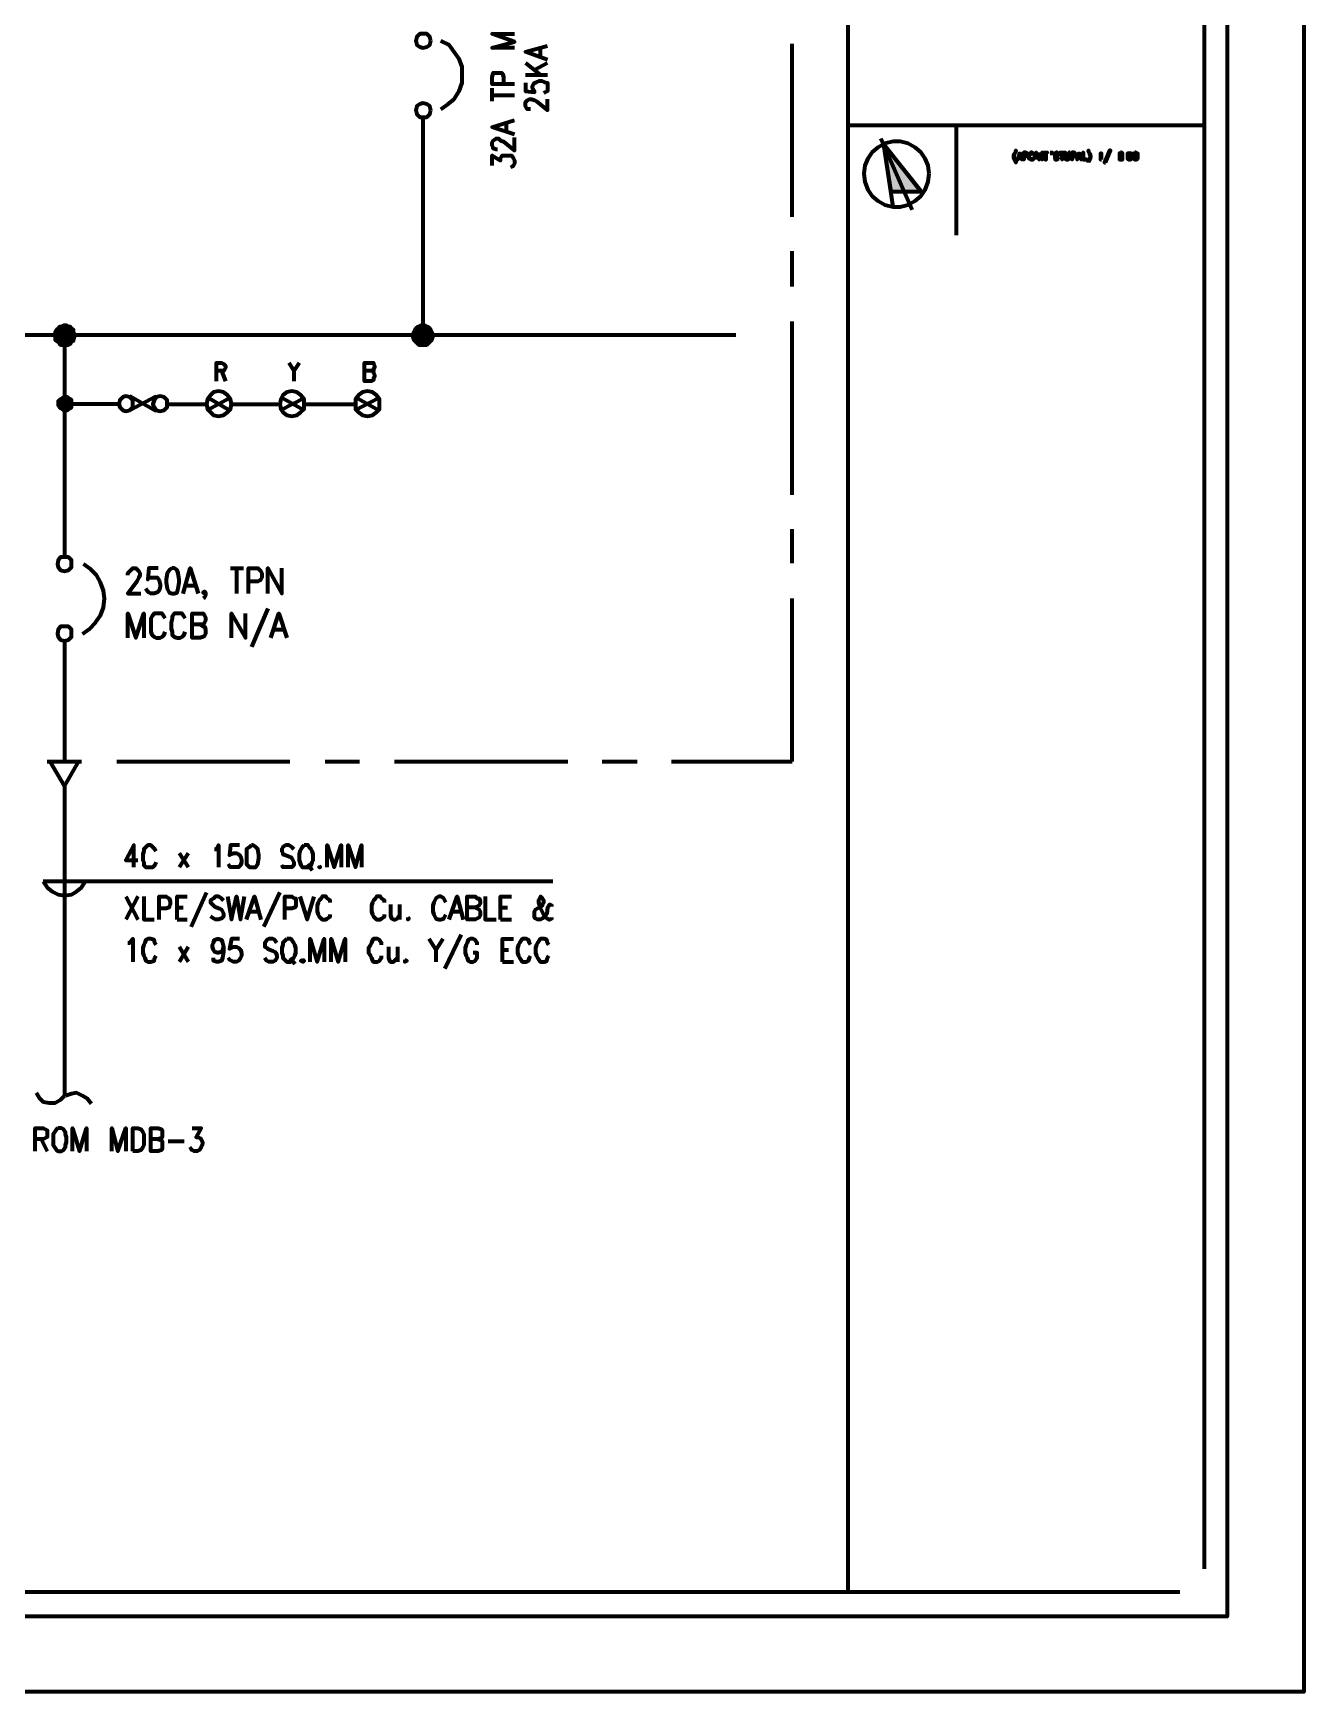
# Model space of a CAD drawing. Header units: inches. Extents: x 16 to 776, y 37 to 575.
# Drawn here: x 565.7 to 776, y 37.3 to 311.9 of the extents above; entities that cross this region are included whole.
import ezdxf

# ---------------------------------------------------------------- set-up
doc = ezdxf.new("R2010")
doc.units = ezdxf.units.IN
doc.header["$MEASUREMENT"] = 0
doc.layers.add('H', color=7, linetype='CONTINUOUS', lineweight=100)
doc.layers.add('P', color=250, linetype='CONTINUOUS', lineweight=100)

msp = doc.modelspace()

# ---------------------------------------------------------------- hatches: boundary and pattern name
at = {"layer": 'H', "linetype": 'Continuous'}
for points in [[(706.5, 293.5), (712.67, 285.67), (707.67, 285.67)], [(569.33, 262.17), (569.17, 262), (570.83, 262)], [(569.17, 262), (570.83, 262), (569.33, 261.67)], [(569.5, 262.83), (570.83, 262), (569.33, 262.5)], [(570.83, 262), (569.33, 262.5), (569.33, 262.17)], [(570.83, 262), (569.33, 261.67), (569.33, 261.17)], [(569.33, 261.17), (569.5, 261), (570.83, 262)], [(569.83, 263), (569.5, 262.83), (570.83, 262)], [(569.5, 261), (570.83, 262), (569.83, 260.83)], [(570.83, 262), (570, 263.33), (569.83, 263)], [(570.83, 262), (569.83, 260.83), (570, 260.5)], [(570.17, 263.33), (570.83, 262), (570, 263.33)], [(570, 260.5), (570.17, 260.33), (570.83, 262)], [(570.67, 263.5), (570.17, 263.33), (570.83, 262)], [(570.17, 260.33), (570.83, 262), (570.67, 260.33)], [(570.83, 262), (570.83, 263.5), (570.67, 263.5)], [(570.83, 262), (570.67, 260.33), (570.83, 260.33)], [(571.5, 263.33), (571.17, 263.5), (570.83, 262)], [(571.17, 263.5), (570.83, 262), (570.83, 263.5)], [(572, 263), (570.83, 262), (571.83, 263.33)], [(570.83, 262), (571.83, 263.33), (571.5, 263.33)], [(572.33, 262.83), (572, 263), (570.83, 262)], [(570.83, 262), (572.33, 262.5), (572.33, 262.83)], [(572.5, 262.17), (570.83, 262), (572.33, 262.5)], [(572.5, 262), (572.5, 262.17), (570.83, 262)], [(570.83, 260.33), (571.17, 260.33), (570.83, 262)], [(571.17, 260.33), (570.83, 262), (571.5, 260.33)], [(570.83, 262), (571.5, 260.33), (571.83, 260.5)], [(571.83, 260.5), (572, 260.83), (570.83, 262)], [(572, 260.83), (570.83, 262), (572.33, 261)], [(570.83, 262), (572.33, 261), (572.33, 261.17)], [(572.33, 261.17), (572.5, 261.67), (570.83, 262)], [(572.5, 261.67), (570.83, 262), (572.5, 262)], [(630.17, 262), (628.67, 262.5), (628.5, 262.17)], [(628.5, 262.17), (628.5, 262), (630.17, 262)], [(628.5, 262), (630.17, 262), (628.5, 261.67)], [(630.17, 262), (628.5, 261.67), (628.67, 261.17)], [(628.83, 262.83), (630.17, 262), (628.67, 262.5)], [(628.67, 261.17), (628.83, 261), (630.17, 262)], [(629, 263), (628.83, 262.83), (630.17, 262)], [(628.83, 261), (630.17, 262), (629, 260.83)], [(630.17, 262), (629.33, 263.33), (629, 263)], [(630.17, 262), (629, 260.83), (629.33, 260.5)], [(629.5, 263.33), (630.17, 262), (629.33, 263.33)], [(629.33, 260.5), (629.5, 260.33), (630.17, 262)], [(629.83, 263.5), (629.5, 263.33), (630.17, 262)], [(629.5, 260.33), (630.17, 262), (629.83, 260.33)], [(630.17, 262), (630.17, 263.5), (629.83, 263.5)], [(630.17, 262), (629.83, 260.33), (630.17, 260.33)], [(630.83, 263.33), (630.5, 263.5), (630.17, 262)], [(630.5, 263.5), (630.17, 262), (630.17, 263.5)], [(631.33, 263), (630.17, 262), (631, 263.33)], [(630.17, 262), (631, 263.33), (630.83, 263.33)], [(631.5, 262.83), (631.33, 263), (630.17, 262)], [(630.17, 262), (631.67, 262.5), (631.5, 262.83)], [(631.83, 262.17), (630.17, 262), (631.67, 262.5)], [(631.83, 262), (631.83, 262.17), (630.17, 262)], [(630.17, 260.33), (630.5, 260.33), (630.17, 262)], [(630.5, 260.33), (630.17, 262), (630.83, 260.33)], [(630.17, 262), (630.83, 260.33), (631, 260.5)], [(631, 260.5), (631.33, 260.83), (630.17, 262)], [(631.33, 260.83), (630.17, 262), (631.5, 261)], [(630.17, 262), (631.5, 261), (631.67, 261.17)], [(631.67, 261.17), (631.83, 261.67), (630.17, 262)], [(631.83, 261.67), (630.17, 262), (631.83, 262)], [(570, 251.17), (571, 250.5), (569.83, 251)], [(571, 250.5), (569.83, 251), (569.83, 250.5)], [(569.83, 250.5), (569.83, 250.33), (571, 250.5)], [(569.83, 250.33), (571, 250.5), (570, 250)], [(570.17, 251.33), (570, 251.17), (571, 250.5)], [(571, 250.5), (570, 250), (570.17, 249.83)], [(571, 250.5), (570.5, 251.5), (570.17, 251.33)], [(570.17, 249.83), (570.5, 249.67), (571, 250.5)], [(570.67, 251.67), (571, 250.5), (570.5, 251.5)], [(570.5, 249.67), (571, 250.5), (570.67, 249.5)], [(571, 251.67), (570.67, 251.67), (571, 250.5)], [(571, 250.5), (570.67, 249.5), (571, 249.5)], [(571.5, 251.5), (571, 250.5), (571.33, 251.67)], [(571, 250.5), (571.33, 251.67), (571, 251.67)], [(571.83, 251.33), (571.5, 251.5), (571, 250.5)], [(571, 250.5), (572, 251.17), (571.83, 251.33)], [(572, 251), (571, 250.5), (572, 251.17)], [(572, 250.5), (572, 251), (571, 250.5)], [(571, 249.5), (571.33, 249.5), (571, 250.5)], [(571.33, 249.5), (571, 250.5), (571.5, 249.67)], [(571, 250.5), (571.5, 249.67), (571.83, 249.83)], [(571.83, 249.83), (572, 250), (571, 250.5)], [(572, 250), (571, 250.5), (572, 250.33)], [(571, 250.5), (572, 250.33), (572, 250.5)]]:
    msp.add_hatch(color=0, dxfattribs=at).paths.add_polyline_path(points)

# ---------------------------------------------------------------- linework, layer by layer
at = {"layer": 'P', "color": 0, "linetype": 'Continuous'}
for points in [[(15.83, 574.83), (776, 574.83), (776, 37.33), (15.83, 37.33), (15.83, 574.83)], [(28.5, 49.83), (28.5, 562.33), (763.33, 562.33), (763.33, 49.83), (28.5, 49.83)], [(700.5, 558.33), (700.5, 53.83)], [(759.5, 554.33), (759.5, 57.67)], [(631.5, 310.67), (631.33, 311.33), (630.83, 311.83), (630.17, 311.83), (629.67, 311.83), (629.17, 311.33), (629, 310.67), (629.17, 310), (629.67, 309.67), (630.17, 309.5), (630.83, 309.67), (631.33, 310), (631.5, 310.67)], [(633.17, 299.33), (634.33, 300.17), (635.33, 301), (636.17, 302.33), (636.67, 303.67), (636.67, 305), (636.67, 306.33), (636.17, 307.67), (635.33, 308.83), (634.5, 310), (633.17, 310.67)], [(645.33, 309.5), (641.67, 309.5), (645.33, 310.5), (641.67, 311.83), (645.33, 311.83)], [(650.83, 307.5), (647.17, 308.83), (650.83, 309.83)], [(649.67, 308), (649.67, 309.5)], [(691.33, 281.5), (691.33, 310.17)], [(645.33, 303.5), (641.67, 303.5), (641.67, 304.67), (641.83, 305.17), (641.83, 305.33), (642.33, 305.33), (642.83, 305.33), (643.17, 305.33), (643.33, 305.17), (643.5, 304.67), (643.5, 303.5)], [(647.17, 307), (649.67, 305)], [(647.17, 305), (650.83, 305)], [(648.67, 305.83), (650.83, 307)], [(641.67, 300.67), (641.67, 302.83)], [(647.17, 303.67), (647.17, 302.33), (648.67, 302.17), (648.67, 302.33), (648.33, 302.83), (648.33, 303.17), (648.67, 303.67), (649, 303.83), (649.5, 304), (649.83, 304), (650.33, 303.83), (650.83, 303.67), (650.83, 303.17), (650.83, 302.83), (650.83, 302.33), (650.5, 302.17), (650.17, 302)], [(631.5, 299.17), (631.33, 299.83), (630.83, 300.17), (630.17, 300.33), (629.67, 300.17), (629.17, 299.83), (629, 299.17), (629.17, 298.5), (629.67, 298), (630.17, 298), (630.83, 298), (631.33, 298.5), (631.5, 299.17)], [(641.67, 301.67), (645.33, 301.67)], [(648, 299.33), (647.83, 299.33), (647.5, 299.33), (647.33, 299.5), (647.17, 299.83), (647.17, 300.5), (647.33, 300.67), (647.5, 300.83), (647.83, 301), (648.17, 301), (648.67, 300.83), (649, 300.67), (650.83, 299.17), (650.83, 301)], [(630.17, 297.83), (630.17, 262)], [(645.33, 295.17), (641.67, 296.33), (645.33, 297.5)], [(644, 295.5), (644, 297)], [(700.5, 296.67), (759.5, 296.67)], [(718.5, 278.5), (718.5, 296.67)], [(642.5, 292.67), (642.33, 292.67), (641.83, 292.83), (641.83, 293), (641.67, 293.33), (641.67, 293.83), (641.83, 294.17), (641.83, 294.17), (642.33, 294.5), (642.67, 294.5), (643, 294.17), (643.5, 294), (645.33, 292.5), (645.33, 294.67)], [(714, 288.67), (713.83, 290), (713.33, 291.17), (712.67, 292.17), (711.67, 293), (710.5, 293.67), (709.17, 294), (708, 294), (706.67, 293.67), (705.5, 293), (704.5, 292.17), (703.83, 291.17), (703.33, 290), (703.17, 288.67), (703.33, 287.33), (703.83, 286), (704.5, 285), (705.5, 284.17), (706.67, 283.5), (708, 283.17), (709.17, 283.17), (710.5, 283.5), (711.67, 284.17), (712.67, 285), (713.33, 286), (713.83, 287.33), (714, 288.67)], [(706, 294.5), (711.17, 282.67)], [(641.67, 290), (641.67, 291.67), (643, 290.83), (643, 291.17), (643.17, 291.5), (643.33, 291.67), (644, 291.67), (644.33, 291.67), (644.83, 291.67), (645.17, 291.17), (645.33, 290.83), (645.33, 290.33), (645.17, 290), (645, 289.83), (644.67, 289.67)], [(706.5, 293.5), (712.67, 285.67), (707.67, 285.67), (706.5, 293.5)], [(708, 283.17), (706.5, 293.5), (713, 285.33)], [(728.33, 290.5), (728.33, 290.67), (728.17, 290.83), (728, 291.17), (728, 291.33), (728, 291.67), (728, 291.83), (728.17, 292), (728.33, 292.33), (728.33, 292.5), (728.33, 292.5), (728.33, 292.33), (728.17, 292), (728, 291.83), (728, 291.67), (728, 291.33), (728, 291.17), (728.17, 290.83), (728.33, 290.67), (728.33, 290.5), (728.33, 290.5)], [(729, 292.17), (728.67, 291), (729, 292), (729.33, 291), (729, 292.17)], [(729.67, 291.5), (730, 291.5), (730.17, 291.67), (730.17, 291.67), (730.33, 291.67), (730.33, 292), (730.17, 292), (730, 292.17), (729.67, 292.17), (729.67, 291), (729.67, 291), (729.67, 292), (730, 292), (730.17, 292), (730.17, 292), (730.17, 291.67), (730, 291.67), (729.67, 291.67)], [(731.33, 291.17), (731.17, 291.17), (731, 291), (730.83, 291), (730.83, 291.17), (730.67, 291.17), (730.5, 291.33), (730.5, 291.67), (730.67, 291.83), (730.83, 292), (731, 292), (731.17, 292), (731.17, 292), (731.33, 291.83), (731.33, 292), (731.17, 292), (731, 292.17), (730.83, 292.17), (730.83, 292), (730.67, 292), (730.5, 291.83), (730.5, 291.67), (730.5, 291.33), (730.5, 291.17), (730.67, 291.17), (730.83, 291), (731, 291), (731.17, 291), (731.33, 291.17), (731.33, 291.17)], [(731.67, 291), (731.67, 292.17), (731.67, 291)], [(732.17, 292.17), (732.17, 291), (732.17, 292.17)], [(732.67, 291), (732.67, 292.17), (732.67, 292.17), (732.67, 291), (732.67, 291)], [(733.5, 292), (733, 292), (733, 292.17), (733.5, 292.17), (733.5, 292)], [(733.17, 292), (733.17, 291), (733.33, 291), (733.33, 292)], [(734, 292.17), (734.33, 292.17), (734.33, 292), (734, 292)], [(735.5, 291.17), (735.33, 291.17), (735.33, 291.17), (735.17, 291.17), (735.17, 291), (735, 291), (734.83, 291.17), (734.83, 291.17), (734.83, 291.33), (734.83, 291.67), (734.83, 291.83), (734.83, 292), (735, 292), (735.17, 292), (735.33, 292), (735.33, 291.83), (735.5, 291.83), (735.33, 292), (735.17, 292), (735.17, 292.17), (735, 292.17), (734.83, 292), (734.83, 292), (734.83, 291.83), (734.83, 291.67), (734.83, 291.33), (734.83, 291.17), (734.83, 291.17), (734.83, 291), (735, 291), (735.17, 291), (735.33, 291.17), (735.5, 291.17)], [(736.33, 292), (735.67, 292), (735.67, 292.17), (736.33, 292.17), (736.33, 292)], [(736, 292), (736, 291), (736, 292)], [(737.33, 292.17), (737.17, 292.17), (737.17, 291.17), (737.17, 291.17), (737, 291.17), (737, 291), (736.83, 291), (736.67, 291.17), (736.5, 291.17), (736.5, 292.17), (736.5, 291.17), (736.5, 291.17), (736.67, 291), (736.83, 291), (737, 291), (737, 291), (737.17, 291.17), (737.33, 291.17), (737.33, 292.17)], [(737.67, 291.5), (738, 291.5), (738.17, 291.67), (738.17, 291.67), (738.17, 291.67), (738.17, 292), (738.17, 292), (738, 292.17), (737.67, 292.17), (737.67, 291), (737.67, 292), (738, 292), (738.17, 292), (738.17, 292), (738.17, 291.67), (738, 291.67), (737.67, 291.67)], [(738.83, 292.17), (738.5, 291), (738.83, 292), (739.17, 291), (738.83, 292.17)], [(739.5, 291), (739.5, 292.17), (739.5, 291), (740, 291), (739.5, 291)], [(740.33, 290.5), (740.33, 290.67), (740.5, 290.83), (740.67, 291.17), (740.67, 291.33), (740.67, 291.67), (740.67, 291.83), (740.5, 292), (740.33, 292.33), (740.33, 292.5), (740.33, 292.33), (740.5, 292), (740.5, 291.83), (740.67, 291.67), (740.67, 291.33), (740.5, 291.17), (740.5, 290.83), (740.33, 290.67), (740.33, 290.5)], [(742.5, 291), (742.5, 292), (742.33, 292), (742.33, 291), (742.5, 291)], [(743.17, 290.5), (744, 292.5), (743.83, 292.5), (743, 290.5), (743.17, 290.5)], [(745.67, 292.17), (745.5, 292), (745.5, 292), (745.5, 291.67), (745.5, 291.5), (745.5, 291.17), (745.5, 291), (745.67, 291), (745.83, 291), (746, 291), (746, 291.17), (746, 291.5), (746, 291.67), (746, 292), (746, 292), (745.83, 292.17), (745.67, 292.17)], [(745.5, 292), (745.5, 292), (745.5, 291.67), (745.5, 291.5), (745.5, 291.17), (745.5, 291)], [(746, 292), (745.83, 292), (745.67, 292), (745.5, 292)], [(745.83, 291), (746, 291.17), (746, 291.5), (746, 291.67), (746, 292), (745.83, 292)], [(747.17, 292.17), (747, 292), (746.83, 292), (746.83, 291.67), (746.83, 291.5), (746.83, 291.17), (747, 291), (747.17, 291), (747.17, 291), (747.33, 291), (747.5, 291.17), (747.5, 291.5), (747.5, 291.67), (747.5, 292), (747.33, 292), (747.17, 292.17), (747.17, 292.17)], [(747, 292), (747, 292), (746.83, 291.67), (746.83, 291.5), (747, 291.17), (747, 291)], [(747.33, 292), (747.17, 292), (747.17, 292), (747, 292)], [(747.33, 291), (747.5, 291.17), (747.5, 291.5), (747.5, 291.67), (747.5, 292), (747.33, 292)], [(748, 292.17), (748, 292), (747.83, 292), (747.83, 291.67), (747.83, 291.5), (747.83, 291.17), (748, 291), (748, 291), (748.17, 291), (748.33, 291), (748.5, 291.17), (748.5, 291.5), (748.5, 291.67), (748.5, 292), (748.33, 292), (748.17, 292.17), (748, 292.17)], [(748, 292), (747.83, 292), (747.83, 291.67), (747.83, 291.5), (747.83, 291.17), (748, 291)], [(748.33, 292), (748.17, 292), (748, 292), (748, 292)], [(748.33, 291), (748.33, 291.17), (748.5, 291.5), (748.5, 291.67), (748.33, 292), (748.33, 292)], [(691.33, 270), (691.33, 275.83)], [(691.33, 235.5), (691.33, 264.17)], [(459.67, 262), (682, 262)], [(569.33, 262.17), (569.17, 262), (569.33, 261.67), (569.33, 261.17), (570.83, 262), (569.33, 262.17)], [(569.83, 263), (569.5, 262.83), (569.33, 262.5), (569.33, 262.17), (570.83, 262), (569.83, 263)], [(569.33, 261.17), (569.5, 261), (569.83, 260.83), (570, 260.5), (570.83, 262), (569.33, 261.17)], [(570.67, 263.5), (570.17, 263.33), (570, 263.33), (569.83, 263), (570.83, 262), (570.67, 263.5)], [(570, 260.5), (570.17, 260.33), (570.67, 260.33), (570.83, 260.33), (570.83, 262), (570, 260.5)], [(571.5, 263.33), (571.17, 263.5), (570.83, 263.5), (570.67, 263.5), (570.83, 262), (571.5, 263.33)], [(572.33, 262.83), (572, 263), (571.83, 263.33), (571.5, 263.33), (570.83, 262), (572.33, 262.83)], [(572.5, 262), (572.5, 262.17), (572.33, 262.5), (572.33, 262.83), (570.83, 262), (572.5, 262)], [(570.83, 262), (570.83, 225.33)], [(570.83, 260.33), (571.17, 260.33), (571.5, 260.33), (571.83, 260.5), (570.83, 262), (570.83, 260.33)], [(571.83, 260.5), (572, 260.83), (572.33, 261), (572.33, 261.17), (570.83, 262), (571.83, 260.5)], [(572.33, 261.17), (572.5, 261.67), (572.5, 262), (570.83, 262), (572.33, 261.17)], [(629, 263), (628.83, 262.83), (628.67, 262.5), (628.5, 262.17), (630.17, 262), (629, 263)], [(628.5, 262.17), (628.5, 262), (628.5, 261.67), (628.67, 261.17), (630.17, 262), (628.5, 262.17)], [(628.67, 261.17), (628.83, 261), (629, 260.83), (629.33, 260.5), (630.17, 262), (628.67, 261.17)], [(629.83, 263.5), (629.5, 263.33), (629.33, 263.33), (629, 263), (630.17, 262), (629.83, 263.5)], [(629.33, 260.5), (629.5, 260.33), (629.83, 260.33), (630.17, 260.33), (630.17, 262), (629.33, 260.5)], [(630.83, 263.33), (630.5, 263.5), (630.17, 263.5), (629.83, 263.5), (630.17, 262), (630.83, 263.33)], [(631.5, 262.83), (631.33, 263), (631, 263.33), (630.83, 263.33), (630.17, 262), (631.5, 262.83)], [(631.83, 262), (631.83, 262.17), (631.67, 262.5), (631.5, 262.83), (630.17, 262), (631.83, 262)], [(630.17, 260.33), (630.5, 260.33), (630.83, 260.33), (631, 260.5), (630.17, 262), (630.17, 260.33)], [(631, 260.5), (631.33, 260.83), (631.5, 261), (631.67, 261.17), (630.17, 262), (631, 260.5)], [(631.67, 261.17), (631.83, 261.67), (631.83, 262), (630.17, 262), (631.67, 261.17)], [(596, 254.33), (596, 257.33), (596.83, 257.33), (597.17, 257.17), (597.33, 257), (597.5, 256.83), (597.5, 256.5), (597.33, 256.17), (597.17, 256), (596.83, 256), (596, 256)], [(596.83, 256), (597.5, 254.33)], [(608, 257.33), (608.83, 256), (608.83, 254.33)], [(609.67, 257.33), (608.83, 256)], [(621.67, 256), (622, 255.83), (622, 255.67), (622.17, 255.33), (622.17, 255), (622, 254.83), (622, 254.5), (621.67, 254.33), (620.5, 254.33), (620.5, 257.33), (621.67, 257.33), (622, 257.33), (622, 257.17), (622.17, 256.83), (622.17, 256.5), (622, 256.33), (622, 256), (621.67, 256), (620.5, 256)], [(598.5, 250.5), (598.33, 251.33), (597.83, 252), (597.17, 252.5), (596.33, 252.67), (595.5, 252.5), (595, 252), (594.5, 251.33), (594.33, 250.5), (594.5, 249.67), (595, 249.17), (595.5, 248.67), (596.33, 248.5), (597.17, 248.67), (597.83, 249.17), (598.33, 249.67), (598.5, 250.5)], [(610.5, 250.5), (610.5, 251.33), (610, 252), (609.33, 252.5), (608.5, 252.67), (607.67, 252.5), (607, 252), (606.67, 251.33), (606.5, 250.5), (606.67, 249.67), (607, 249.17), (607.67, 248.67), (608.5, 248.5), (609.33, 248.67), (610, 249.17), (610.5, 249.67), (610.5, 250.5)], [(623, 250.5), (623, 251.33), (622.5, 252), (621.83, 252.5), (621, 252.67), (620.17, 252.5), (619.5, 252), (619, 251.33), (619, 250.5), (619, 249.67), (619.5, 249.17), (620.17, 248.67), (621, 248.5), (621.83, 248.67), (622.5, 249.17), (623, 249.67), (623, 250.5)], [(570.17, 251.33), (570, 251.17), (569.83, 251), (569.83, 250.5), (571, 250.5), (570.17, 251.33)], [(569.83, 250.5), (569.83, 250.33), (570, 250), (570.17, 249.83), (571, 250.5), (569.83, 250.5)], [(571, 251.67), (570.67, 251.67), (570.5, 251.5), (570.17, 251.33), (571, 250.5), (571, 251.67)], [(570.17, 249.83), (570.5, 249.67), (570.67, 249.5), (571, 249.5), (571, 250.5), (570.17, 249.83)], [(571.83, 251.33), (571.5, 251.5), (571.33, 251.67), (571, 251.67), (571, 250.5), (571.83, 251.33)], [(572, 250.5), (572, 251), (572, 251.17), (571.83, 251.33), (571, 250.5), (572, 250.5)], [(571, 249.5), (571.33, 249.5), (571.5, 249.67), (571.83, 249.83), (571, 250.5), (571, 249.5)], [(571.83, 249.83), (572, 250), (572, 250.33), (572, 250.5), (571, 250.5), (571.83, 249.83)], [(579.67, 250.5), (571, 250.5)], [(582.17, 250.5), (582.17, 251.17), (581.67, 251.67), (581, 251.83), (580.5, 251.67), (580, 251.17), (579.83, 250.5), (580, 250), (580.5, 249.5), (581, 249.33), (581.67, 249.5), (582.17, 250), (582.17, 250.5)], [(581.67, 249.5), (586, 251.83)], [(586, 249.33), (581.67, 251.83)], [(587.83, 250.5), (587.83, 251.17), (587.33, 251.67), (586.67, 251.83), (586, 251.67), (585.67, 251.17), (585.5, 250.5), (585.67, 250), (586, 249.5), (586.67, 249.33), (587.33, 249.5), (587.83, 250), (587.83, 250.5)], [(588, 250.5), (594.17, 250.5)], [(594.5, 251.67), (598.17, 249.5)], [(598.17, 251.5), (594.5, 249.5)], [(598.5, 250.5), (606.17, 250.5)], [(606.67, 251.67), (610.5, 249.5)], [(610.5, 251.5), (606.67, 249.5)], [(610.67, 250.5), (618.83, 250.5)], [(619, 251.67), (622.83, 249.5)], [(622.83, 251.5), (619, 249.5)], [(691.33, 224.17), (691.33, 229.83)], [(572, 224), (572, 224.67), (571.5, 225.17), (570.83, 225.17), (570.17, 225.17), (569.83, 224.67), (569.67, 224), (569.83, 223.5), (570.17, 223), (570.83, 222.83), (571.5, 223), (572, 223.5), (572, 224)], [(573.83, 212.5), (575, 213.33), (576, 214.33), (576.83, 215.5), (577.33, 216.83), (577.5, 218.33), (577.33, 219.67), (576.83, 221), (576.17, 222.17), (575.17, 223.17), (574, 224)], [(581.33, 222.17), (581.33, 222.5), (581.67, 222.83), (581.83, 223), (582.17, 223.33), (582.67, 223.33), (583, 223), (583.17, 222.83), (583.33, 222.5), (583.33, 222.17), (583.17, 221.83), (582.83, 221.17), (581.33, 219.17), (583.5, 219.17)], [(586.33, 223.33), (584.83, 223.33), (584.67, 221.5), (584.83, 221.83), (585.17, 221.83), (585.67, 221.83), (586.17, 221.83), (586.5, 221.33), (586.67, 220.67), (586.67, 220.33), (586.5, 219.67), (586.17, 219.33), (585.67, 219.17), (585.17, 219.17), (584.83, 219.33), (584.67, 219.5), (584.33, 220)], [(588.67, 223.33), (588.17, 223), (587.83, 222.5), (587.67, 221.5), (587.67, 221), (587.83, 220), (588.17, 219.33), (588.67, 219.17), (589, 219.17), (589.5, 219.33), (589.67, 220), (589.83, 221), (589.83, 221.5), (589.67, 222.5), (589.5, 223), (589, 223.33), (588.67, 223.33)], [(590.5, 219.17), (591.67, 223.33), (593, 219.17)], [(598.33, 223.33), (600.5, 223.33)], [(599.33, 223.33), (599.33, 219.17)], [(601.33, 219.17), (601.33, 223.33), (602.83, 223.33), (603.17, 223), (603.33, 222.83), (603.5, 222.5), (603.5, 221.83), (603.33, 221.5), (603.17, 221.33), (602.83, 221.17), (601.33, 221.17)], [(604.5, 219.17), (604.5, 223.33), (606.83, 219.17), (606.83, 223.33)], [(591, 220.5), (592.5, 220.5)], [(594.17, 219.33), (594, 219.17), (593.83, 219.33), (594, 219.5), (594.17, 219.33), (594.17, 218.83), (594, 218.5), (593.83, 218.33)], [(691.33, 191.33), (691.33, 218.33)], [(581.33, 211.83), (581.33, 215.83), (582.67, 211.83), (584, 215.83), (584, 211.83)], [(587.5, 215), (587.33, 215.33), (587, 215.83), (586.67, 215.83), (586, 215.83), (585.67, 215.83), (585.33, 215.33), (585.17, 215), (585.17, 214.33), (585.17, 213.33), (585.17, 212.83), (585.33, 212.33), (585.67, 212), (586, 211.83), (586.67, 211.83), (587, 212), (587.33, 212.33), (587.5, 212.83)], [(590.83, 215), (590.67, 215.33), (590.33, 215.83), (590, 215.83), (589.5, 215.83), (589, 215.83), (588.67, 215.33), (588.67, 215), (588.5, 214.33), (588.5, 213.33), (588.67, 212.83), (588.67, 212.33), (589, 212), (589.5, 211.83), (590, 211.83), (590.33, 212), (590.67, 212.33), (590.83, 212.83)], [(593.33, 214), (593.83, 213.67), (594, 213.67), (594.17, 213.17), (594.17, 212.5), (594, 212.17), (593.83, 212), (593.33, 211.83), (592, 211.83), (592, 215.83), (593.33, 215.83), (593.83, 215.83), (594, 215.5), (594.17, 215.17), (594.17, 214.67), (594, 214.33), (593.83, 214), (593.33, 214), (592, 214)], [(598.5, 211.83), (598.5, 215.83), (600.83, 211.83), (600.83, 215.83)], [(604.5, 216.67), (601.83, 210.33)], [(605, 211.83), (606.33, 215.83), (607.67, 211.83)], [(572, 212.5), (572, 213.17), (571.5, 213.67), (570.83, 213.67), (570.17, 213.67), (569.83, 213.17), (569.67, 212.5), (569.83, 212), (570.17, 211.5), (570.83, 211.33), (571.5, 211.5), (572, 212), (572, 212.5)], [(605.5, 213.17), (607.17, 213.17)], [(570.83, 211.17), (570.83, 191.33)], [(568, 191.33), (573.67, 191.33)], [(570.83, 187.33), (568.5, 191.33), (573.17, 191.33), (570.83, 187.33)], [(579.5, 191.33), (608.17, 191.33)], [(614, 191.33), (619.67, 191.33)], [(625.5, 191.33), (654.17, 191.33)], [(659.83, 191.33), (665.67, 191.33)], [(671.33, 191.33), (691.33, 191.33)], [(570.83, 187.33), (570.83, 136)], [(582.33, 173.83), (582.33, 177.5), (581, 175), (583, 175)], [(586, 176.5), (585.83, 176.83), (585.5, 177.17), (585.17, 177.5), (584.67, 177.5), (584.33, 177.17), (584, 176.83), (584, 176.5), (583.83, 176), (583.83, 175), (584, 174.67), (584, 174.17), (584.33, 173.83), (584.67, 173.83), (585.17, 173.83), (585.5, 173.83), (585.83, 174.17), (586, 174.67)], [(589.83, 176.17), (591.33, 173.83)], [(591.33, 176.17), (589.83, 173.83)], [(595.67, 176.83), (596, 176.83), (596.33, 177.5), (596.33, 173.83)], [(599.83, 177.5), (598.33, 177.5), (598.17, 175.83), (598.33, 176), (598.83, 176.17), (599.33, 176.17), (599.67, 176), (600, 175.67), (600.17, 175), (600.17, 174.67), (600, 174.17), (599.67, 173.83), (599.33, 173.83), (598.83, 173.83), (598.33, 173.83), (598.17, 174), (598, 174.33)], [(601.83, 177.5), (601.5, 177.17), (601, 176.83), (601, 175.83), (601, 175.33), (601, 174.33), (601.5, 173.83), (601.83, 173.83), (602, 173.83), (602.5, 173.83), (602.83, 174.33), (603, 175.33), (603, 175.83), (602.83, 176.83), (602.5, 177.17), (602, 177.5), (601.83, 177.5)], [(608.83, 176.83), (608.5, 177.17), (608, 177.5), (607.5, 177.5), (607, 177.17), (606.83, 176.83), (606.83, 176.5), (607, 176.17), (607, 176), (607.5, 175.83), (608.33, 175.5), (608.5, 175.33), (608.67, 175), (608.83, 174.67), (608.83, 174.17), (608.5, 173.83), (608, 173.83), (607.5, 173.83), (607, 173.83), (606.83, 174.17)], [(610.5, 177.5), (610.17, 177.17), (610, 176.83), (609.83, 176.5), (609.67, 176), (609.67, 175), (609.83, 174.67), (610, 174.17), (610.17, 173.83), (610.5, 173.83), (611.17, 173.83), (611.33, 173.83), (611.67, 174.17), (611.83, 174.67), (612, 175), (612, 176), (611.83, 176.5), (611.67, 176.83), (611.33, 177.17), (611.17, 177.5), (610.5, 177.5)], [(614.33, 173.83), (614.33, 177.5), (615.5, 173.83), (616.67, 177.5), (616.67, 173.83)], [(617.83, 173.83), (617.83, 177.5), (619, 173.83), (620, 177.5), (620, 173.83)], [(611, 174.33), (611.83, 173.33)], [(613, 174), (613, 173.83), (613, 173.83), (613.17, 173.83), (613, 174)], [(651.67, 171.5), (567.33, 171.5)], [(567.33, 171.5), (568, 170.5), (568.83, 169.83), (569.83, 169.33), (570.83, 169.17), (572, 169.33), (572.83, 169.83), (573.67, 170.5), (574.33, 171.5)], [(581, 169), (583, 165.17)], [(583, 169), (581, 165.17)], [(584, 169), (584, 165.17), (585.67, 165.17)], [(586.5, 165.17), (586.5, 169), (587.67, 169), (588.17, 168.67), (588.17, 168.67), (588.33, 168.17), (588.33, 167.67), (588.17, 167.33), (588.17, 167.17), (587.67, 167), (586.5, 167)], [(589.5, 165.17), (589.5, 169), (591.17, 169)], [(594.33, 169.67), (591.83, 164)], [(597.17, 168.33), (596.83, 168.67), (596.33, 169), (595.83, 169), (595.5, 168.67), (595, 168.33), (595, 168), (595.33, 167.67), (595.5, 167.5), (595.67, 167.33), (596.5, 167), (596.83, 166.83), (597, 166.5), (597.17, 166.17), (597.17, 165.67), (596.83, 165.33), (596.33, 165.17), (595.83, 165.17), (595.5, 165.33), (595, 165.67)], [(597.83, 169), (598.5, 165.17), (599.33, 169), (600, 165.17), (600.67, 169)], [(601, 165.17), (602.33, 169), (603.33, 165.17)], [(606.5, 169.67), (603.83, 164)], [(607.33, 165.17), (607.33, 169), (608.5, 169), (609, 168.67), (609.17, 168.67), (609.17, 168.17), (609.17, 167.67), (609.17, 167.33), (609, 167.17), (608.5, 167), (607.33, 167)], [(609.83, 169), (611, 165.17), (612.17, 169)], [(614.83, 168), (614.83, 168.33), (614.33, 168.67), (614.17, 169), (613.5, 169), (613.33, 168.67), (613, 168.33), (612.83, 168), (612.67, 167.5), (612.67, 166.5), (612.83, 166), (613, 165.67), (613.33, 165.33), (613.5, 165.17), (614.17, 165.17), (614.33, 165.33), (614.83, 165.67), (614.83, 166)], [(623.83, 168), (623.83, 168.33), (623.33, 168.67), (623.17, 169), (622.5, 169), (622.33, 168.67), (622, 168.33), (621.83, 168), (621.67, 167.5), (621.67, 166.5), (621.83, 166), (622, 165.67), (622.33, 165.33), (622.5, 165.17), (623.17, 165.17), (623.33, 165.33), (623.83, 165.67), (623.83, 166)], [(624.83, 167.67), (624.83, 165.83), (625, 165.33), (625.33, 165.17), (625.67, 165.17), (626, 165.33), (626.33, 165.83)], [(626.33, 167.67), (626.33, 165.17)], [(634, 168), (633.83, 168.33), (633.67, 168.67), (633.17, 169), (632.83, 169), (632.33, 168.67), (632.17, 168.33), (632, 168), (631.83, 167.5), (631.83, 166.5), (632, 166), (632.17, 165.67), (632.33, 165.33), (632.83, 165.17), (633.17, 165.17), (633.67, 165.33), (633.83, 165.67), (634, 166)], [(634.5, 165.17), (635.83, 169), (636.83, 165.17)], [(638.83, 167.17), (639.17, 167), (639.5, 166.83), (639.67, 166.5), (639.67, 165.83), (639.5, 165.5), (639.17, 165.33), (638.83, 165.17), (637.5, 165.17), (637.5, 169), (638.83, 169), (639.17, 168.67), (639.5, 168.67), (639.67, 168.17), (639.67, 167.83), (639.5, 167.5), (639.17, 167.33), (638.83, 167.17), (637.5, 167.17)], [(640.5, 169), (640.5, 165.17), (642.33, 165.17)], [(643, 165.17), (643, 169), (644.83, 169)], [(651.5, 167.33), (651.5, 167.5), (651.17, 167.67), (651.17, 167.67), (651, 167.5), (650.83, 167.17), (650.67, 166.17), (650.33, 165.67), (650, 165.33), (649.67, 165.17), (649.17, 165.17), (648.83, 165.33), (648.67, 165.5), (648.67, 165.83), (648.67, 166.17), (648.67, 166.5), (648.83, 166.83), (650, 167.5), (650, 167.67), (650.17, 168), (650.17, 168.33), (650, 168.67), (649.67, 169), (649.5, 168.67), (649.33, 168.33), (649.33, 168), (649.5, 167.5), (649.67, 167), (650.33, 165.67), (650.83, 165.33), (651, 165.17), (651.17, 165.17), (651.5, 165.33), (651.5, 165.5)], [(589.5, 167.17), (590.5, 167.17)], [(589.5, 165.17), (591.17, 165.17)], [(601.5, 166.5), (603, 166.5)], [(627.67, 165.5), (627.67, 165.33), (627.67, 165.17), (627.83, 165.33), (627.67, 165.5)], [(635, 166.5), (636.5, 166.5)], [(643, 167.17), (644.17, 167.17)], [(643, 165.17), (644.83, 165.17)], [(636.5, 162.67), (633.83, 157)], [(581.33, 161.33), (581.67, 161.33), (582.17, 162), (582.17, 158.17)], [(586, 161), (585.83, 161.33), (585.67, 161.83), (585.17, 162), (584.67, 162), (584.33, 161.83), (584.17, 161.33), (584, 161), (583.83, 160.5), (583.83, 159.67), (584, 159.17), (584.17, 158.83), (584.33, 158.33), (584.67, 158.17), (585.17, 158.17), (585.67, 158.33), (585.83, 158.83), (586, 159.17)], [(589.83, 160.67), (591.33, 158.17)], [(591.33, 160.67), (589.83, 158.17)], [(597.17, 160.67), (597, 160.17), (596.83, 159.83), (596.33, 159.67), (596.17, 159.67), (595.67, 159.83), (595.5, 160.17), (595.33, 160.67), (595.33, 161), (595.5, 161.33), (595.67, 161.83), (596.17, 162), (596.33, 162), (596.83, 161.83), (597, 161.33), (597.17, 160.67), (597.17, 159.83), (597, 158.83), (596.83, 158.33), (596.33, 158.17), (596, 158.17), (595.5, 158.33), (595.5, 158.83)], [(599.83, 162), (598.5, 162), (598.17, 160.33), (598.5, 160.5), (598.83, 160.67), (599.33, 160.67), (599.67, 160.5), (600, 160.17), (600.17, 159.67), (600.17, 159.17), (600, 158.83), (599.67, 158.33), (599.33, 158.17), (598.83, 158.17), (598.5, 158.33), (598.17, 158.5), (598, 158.83)], [(606, 161.33), (605.67, 161.83), (605.33, 162), (604.67, 162), (604.33, 161.83), (604, 161.33), (604, 161), (604, 160.67), (604.33, 160.5), (604.5, 160.33), (605.33, 160), (605.67, 159.83), (605.83, 159.67), (606, 159.17), (606, 158.83), (605.67, 158.33), (605.33, 158.17), (604.67, 158.17), (604.33, 158.33), (604, 158.83)], [(607.67, 162), (607.5, 161.83), (607, 161.33), (607, 161), (606.83, 160.5), (606.83, 159.67), (607, 159.17), (607, 158.83), (607.5, 158.33), (607.67, 158.17), (608.33, 158.17), (608.5, 158.33), (608.83, 158.83), (609, 159.17), (609.17, 159.67), (609.17, 160.5), (609, 161), (608.83, 161.33), (608.5, 161.83), (608.33, 162), (607.67, 162)], [(611.5, 158.17), (611.5, 162), (612.67, 158.17), (613.83, 162), (613.83, 158.17)], [(615, 158.17), (615, 162), (616.17, 158.17), (617.33, 162), (617.33, 158.17)], [(623.33, 161), (623.33, 161.33), (623, 161.83), (622.67, 162), (622, 162), (621.83, 161.83), (621.67, 161.33), (621.5, 161), (621.17, 160.5), (621.17, 159.67), (621.5, 159.17), (621.67, 158.83), (621.83, 158.33), (622, 158.17), (622.67, 158.17), (623, 158.33), (623.33, 158.83), (623.33, 159.17)], [(624.5, 160.67), (624.5, 158.83), (624.67, 158.33), (624.83, 158.17), (625.33, 158.17), (625.5, 158.33), (626, 158.83)], [(626, 160.67), (626, 158.17)], [(631.17, 162), (632.33, 160.17), (632.33, 158.17)], [(633.5, 162), (632.33, 160.17)], [(639.17, 161), (639.17, 161.33), (638.83, 161.83), (638.5, 162), (638, 162), (637.67, 161.83), (637.5, 161.33), (637.33, 161), (637.17, 160.5), (637.17, 159.67), (637.33, 159.17), (637.5, 158.83), (637.67, 158.33), (638, 158.17), (638.5, 158.17), (638.83, 158.33), (639.17, 158.83), (639.17, 159.17), (639.17, 159.67), (638.5, 159.67)], [(643.33, 158.17), (643.33, 162), (645.17, 162)], [(643.33, 160.17), (644.33, 160.17)], [(648, 161), (647.83, 161.33), (647.67, 161.83), (647.33, 162), (646.67, 162), (646.5, 161.83), (646.17, 161.33), (646, 161), (645.83, 160.5), (645.83, 159.67), (646, 159.17), (646.17, 158.83), (646.5, 158.33), (646.67, 158.17), (647.33, 158.17), (647.67, 158.33), (647.83, 158.83), (648, 159.17)], [(651, 161), (650.83, 161.33), (650.67, 161.83), (650.33, 162), (649.67, 162), (649.5, 161.83), (649.17, 161.33), (649, 161), (648.83, 160.5), (648.83, 159.67), (649, 159.17), (649.17, 158.83), (649.5, 158.33), (649.67, 158.17), (650.33, 158.17), (650.67, 158.33), (650.83, 158.83), (651, 159.17)], [(608.17, 158.83), (609, 157.83)], [(610.33, 158.5), (610, 158.33), (610.33, 158.17), (610.5, 158.33), (610.33, 158.5)], [(627.17, 158.5), (627.17, 158.33), (627.17, 158.17), (627.5, 158.33), (627.17, 158.5)], [(643.33, 158.17), (645.17, 158.17)], [(566.17, 136.5), (566.67, 135.67), (567.33, 135), (568.33, 134.83), (569.33, 134.83), (570.17, 135.33), (570.83, 136)], [(575.33, 134.67), (574.67, 135.5), (573.83, 136), (572.83, 136.5), (572, 136.33), (571, 136)], [(566, 126.83), (566, 130.67), (567.33, 130.67), (567.67, 130.5), (568, 130.33), (568, 130), (568, 129.67), (568, 129.17), (567.67, 129), (567.33, 128.83), (566, 128.83)], [(569.83, 130.67), (569.5, 130.5), (569.17, 130), (569, 129.67), (569, 129.17), (569, 128.33), (569, 127.83), (569.17, 127.5), (569.5, 127), (569.83, 126.83), (570.33, 126.83), (570.67, 127), (571, 127.5), (571, 127.83), (571.17, 128.33), (571.17, 129.17), (571, 129.67), (571, 130), (570.67, 130.5), (570.33, 130.67), (569.83, 130.67)], [(572.17, 126.83), (572.17, 130.67), (573.33, 126.83), (574.5, 130.67), (574.5, 126.83)], [(578.67, 126.83), (578.67, 130.67), (579.67, 126.83), (581, 130.67), (581, 126.83)], [(582.17, 126.83), (582.17, 130.67), (583, 130.67), (583.5, 130.5), (583.83, 130), (584, 129.67), (584, 129.17), (584, 128.33), (584, 127.83), (583.83, 127.5), (583.5, 127), (583, 126.83), (582.17, 126.83)], [(586.33, 128.83), (586.83, 128.67), (587, 128.5), (587, 128.17), (587, 127.5), (587, 127.17), (586.83, 127), (586.33, 126.83), (585.17, 126.83), (585.17, 130.67), (586.33, 130.67), (586.83, 130.5), (587, 130.33), (587, 130), (587, 129.67), (587, 129.17), (586.83, 129), (586.33, 128.83), (585.17, 128.83)], [(592, 130.67), (593.5, 130.67), (592.67, 129.17), (593, 129.17), (593.33, 129), (593.5, 128.83), (593.67, 128.33), (593.67, 128), (593.5, 127.5), (593.17, 127), (592.83, 126.83), (592.33, 126.83), (592, 127), (591.83, 127.17), (591.67, 127.5)], [(567, 128.83), (568, 126.83)], [(588, 128.5), (590.67, 128.5)], [(755.5, 53.83), (36.5, 53.83)]]:
    msp.add_lwpolyline(points, dxfattribs=at)

doc.saveas('drawing.dxf')
